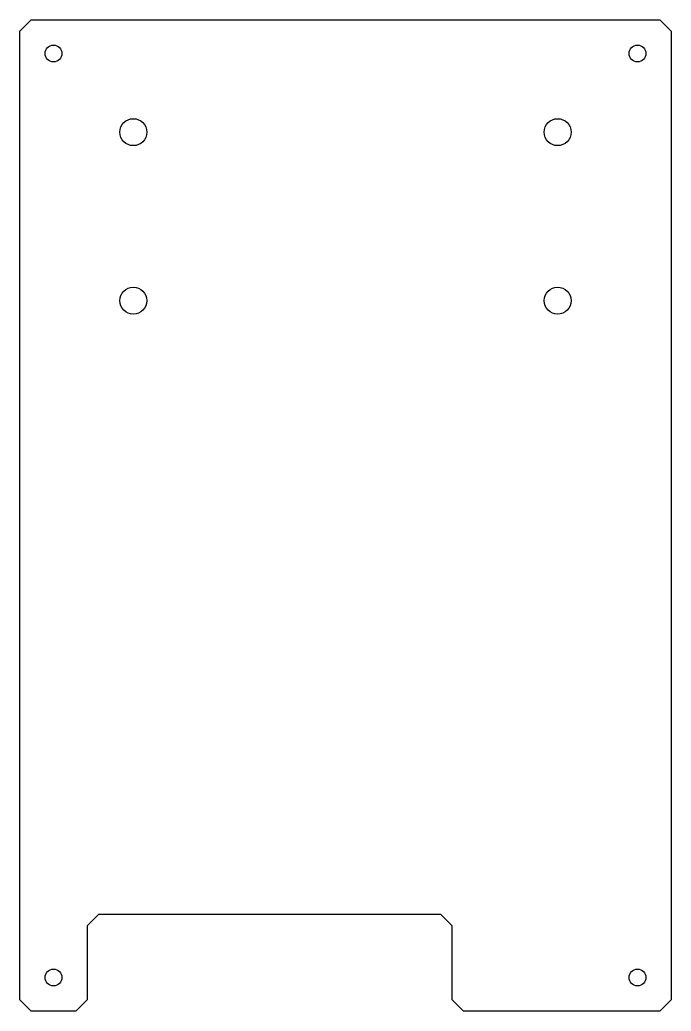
# Model space of a CAD drawing. Header units: millimetres. Extents: x -37 to 79, y -166 to 10.
import ezdxf

# ---------------------------------------------------------------- set-up
doc = ezdxf.new("R2010")
doc.units = ezdxf.units.MM

msp = doc.modelspace()

# ---------------------------------------------------------------- linework, layer by layer
msp.add_lwpolyline([(77, 10), (79, 8), (79, -164.5), (77, -166.5), (42, -166.5), (40, -164.5), (40, -151.31), (38, -149.31), (-23, -149.31), (-25, -151.31), (-25, -164.5), (-27, -166.5), (-35, -166.5), (-37, -164.5), (-37, 8), (-35, 10)], close=True)
for centre, radius in [((-31, 4), 1.5), ((73, 4), 1.5), ((-16.78, -10), 2.4), ((58.77, -10), 2.4), ((-16.78, -40), 2.4), ((58.77, -40), 2.4), ((-31, -160.5), 1.5), ((73, -160.5), 1.5)]:
    msp.add_circle(centre, radius)

doc.saveas('drawing.dxf')
